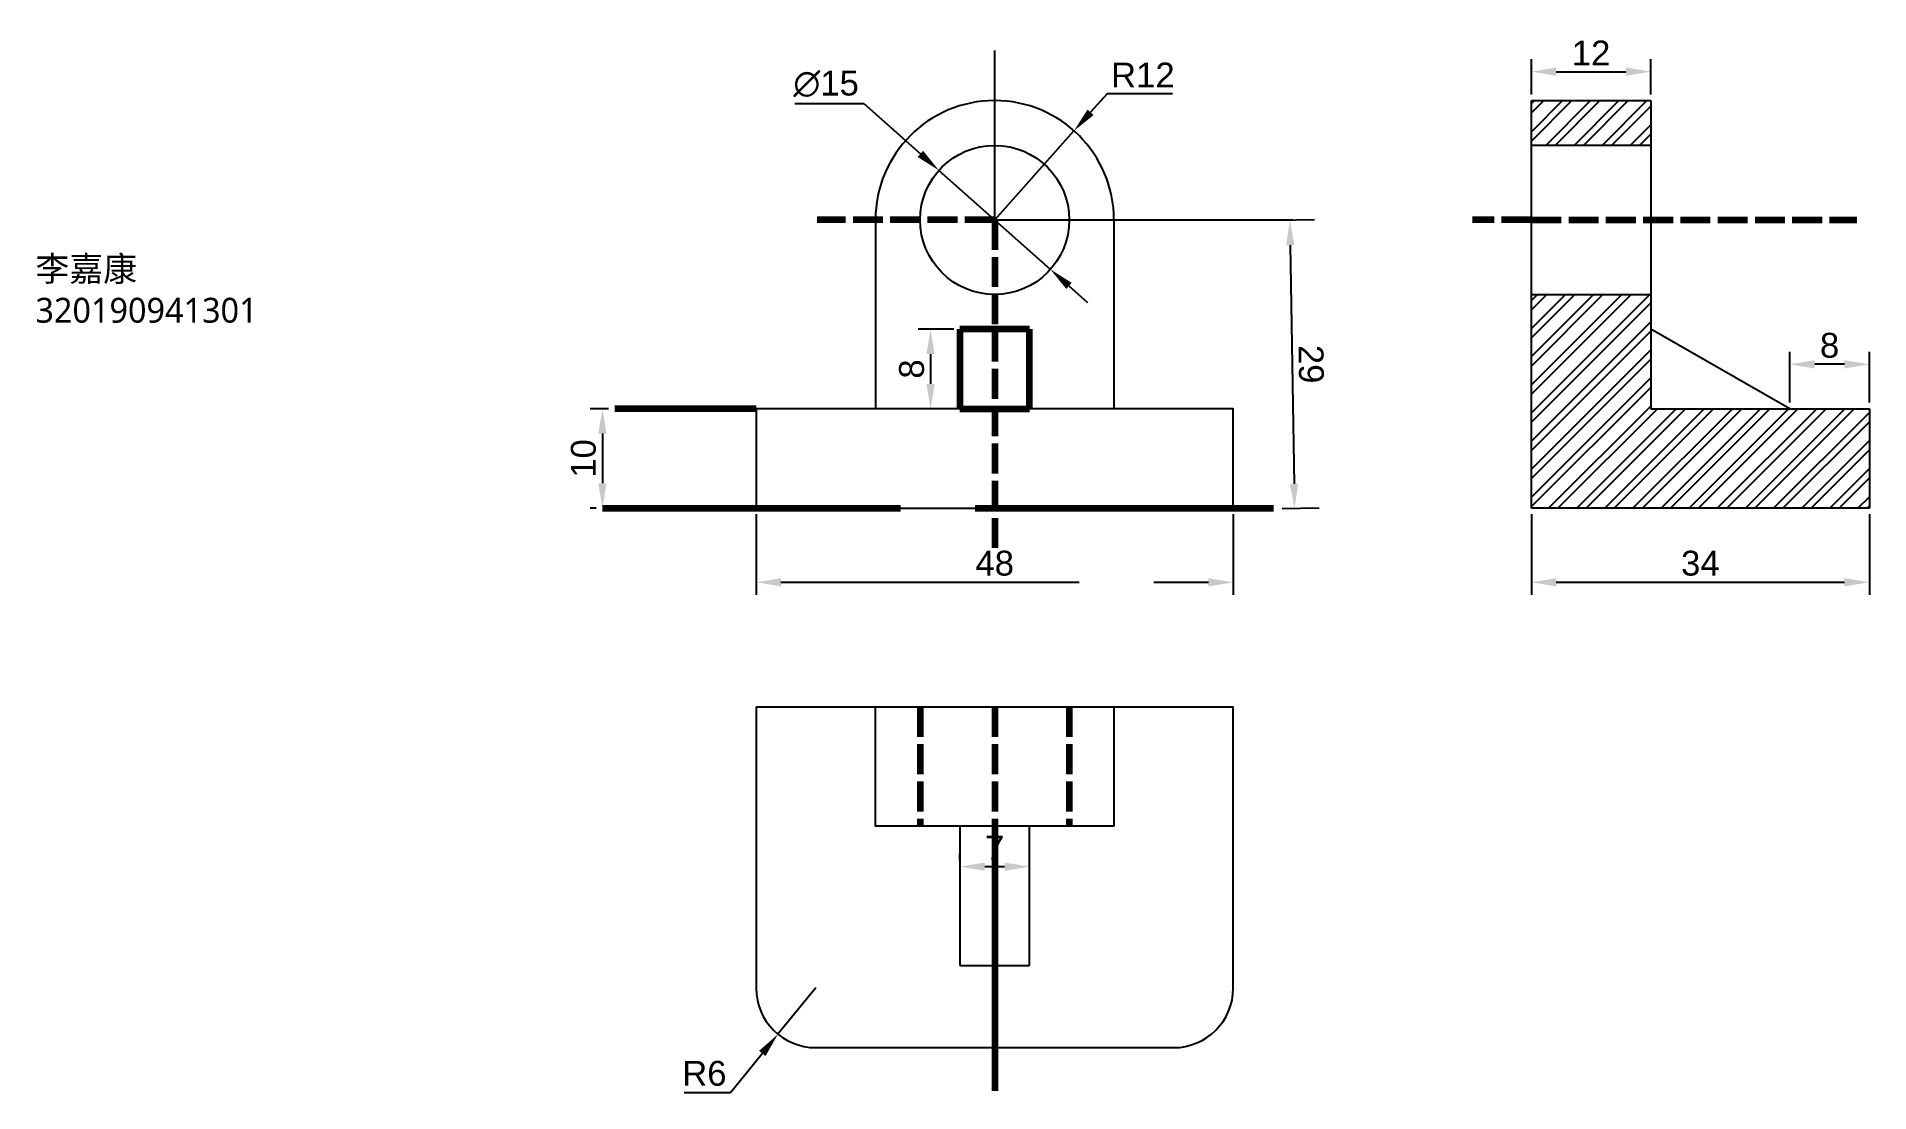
# Model space of a CAD drawing. Header units: millimetres. Extents: x -72 to 112, y -5 to 101.
import ezdxf

# ---------------------------------------------------------------- set-up
doc = ezdxf.new("R2010")
doc.units = ezdxf.units.MM
doc.header["$LTSCALE"] = 2.5
doc.linetypes.add('ACAD_ISO02W100', pattern=[15, 12, -3])
doc.styles.get("Standard").update_dxf_attribs({"font": 'arial.ttf'})
doc.dimstyles.new('ISO-25', dxfattribs={"dimtxt": 2.5, "dimasz": 2.5, "dimexe": 1.25, "dimexo": 0.625, "dimtad": 1, "dimtoh": 1, "dimtxsty": 'Standard', "dimcen": 2.5, "dimadec": 0, "dimazin": 0, "dimtfac": 1, "dimtmove": 0, "dimatfit": 3, "dimfxl": 1, "dimarcsym": 0})

# ---------------------------------------------------------------- blocks, each defined once
blk = doc.blocks.new('*D4')
at = {"color": 0, "lineweight": -2, "transparency": 16777216}
for p, q in [((3.88, 94.71), (10.83, 94.71)), ((10.83, 94.71), (16.53, 89.64)), ((29.61, 78.02), (18.39, 87.98)), ((31.47, 76.36), (33.34, 74.7))]:
    blk.add_line(p, q, dxfattribs=at)
at = {"color": 0, "transparency": 16777216}
for points in [[(16.8, 89.95), (16.25, 89.33), (18.39, 87.98)], [(31.75, 76.67), (31.2, 76.05), (29.61, 78.02)]]:
    blk.add_solid(points, dxfattribs=at)
at = {"layer": 'Defpoints', "color": 0, "transparency": 16777216}
for p in [(18.39, 87.98), (29.61, 78.02)]:
    blk.add_point(p, dxfattribs=at)
at = {"color": 0, "transparency": 16777216, "insert": (7.04, 96.68), "char_height": 2.5, "attachment_point": 5}
blk.add_mtext('∅15', dxfattribs=at)
blk = doc.blocks.new('*D8')
at = {"color": 0, "lineweight": -2, "transparency": 16777216}
for p, q in [((35.31, 95.69), (33.65, 93.83)), ((41.88, 95.69), (35.31, 95.69)), ((24, 83), (31.98, 91.96))]:
    blk.add_line(p, q, dxfattribs=at)
at = {"color": 0, "transparency": 16777216}
blk.add_solid([(33.34, 94.1), (33.96, 93.55), (31.98, 91.96)], dxfattribs=at)
at = {"layer": 'Defpoints', "color": 0, "transparency": 16777216}
for p in [(31.98, 91.96), (24, 83)]:
    blk.add_point(p, dxfattribs=at)
at = {"color": 0, "transparency": 16777216, "insert": (38.91, 97.57), "char_height": 2.5, "attachment_point": 5}
blk.add_mtext('R12', dxfattribs=at)
blk = doc.blocks.new('*D10')
at = {"color": 0, "linetype": 'ACAD_ISO02W100', "lineweight": -2, "transparency": 16777216}
for p, q in [((56.17, 82.99), (52.45, 82.93)), ((53.74, 80.45), (54.12, 56.45)), ((56.63, 53.99), (52.91, 53.93))]:
    blk.add_line(p, q, dxfattribs=at)
at = {"color": 0, "linetype": 'ACAD_ISO02W100', "lineweight": 100, "transparency": 16777216}
for points in [[(54.16, 80.46), (53.32, 80.44), (53.7, 82.95)], [(54.54, 56.46), (53.7, 56.44), (54.16, 53.95)]]:
    blk.add_solid(points, dxfattribs=at)
at = {"layer": 'Defpoints', "color": 0, "linetype": 'ACAD_ISO02W100', "lineweight": 100, "transparency": 16777216}
for p in [(56.79, 83), (54.16, 53.95), (57.25, 54)]:
    blk.add_point(p, dxfattribs=at)
at = {"color": 0, "linetype": 'ACAD_ISO02W100', "lineweight": 100, "transparency": 16777216, "insert": (55.83, 68.48), "char_height": 2.5, "attachment_point": 5, "rotation": 270.9051}
blk.add_mtext('29', dxfattribs=at)
blk = doc.blocks.new('*D12')
at = {"color": 0, "linetype": 'ACAD_ISO02W100', "lineweight": -2, "transparency": 16777216}
for p, q in [((-14.84, 64), (-16.71, 64)), ((-15.46, 61.5), (-15.46, 56.5)), ((-16.09, 54), (-16.71, 54))]:
    blk.add_line(p, q, dxfattribs=at)
at = {"color": 0, "linetype": 'ACAD_ISO02W100', "lineweight": 100, "transparency": 16777216}
for points in [[(-15.88, 61.5), (-15.05, 61.5), (-15.46, 64)], [(-15.88, 56.5), (-15.05, 56.5), (-15.46, 54)]]:
    blk.add_solid(points, dxfattribs=at)
at = {"layer": 'Defpoints', "color": 0, "linetype": 'ACAD_ISO02W100', "lineweight": 100, "transparency": 16777216}
for p in [(-14.21, 64), (-15.46, 54), (-15.46, 54)]:
    blk.add_point(p, dxfattribs=at)
at = {"color": 0, "linetype": 'ACAD_ISO02W100', "lineweight": 100, "transparency": 16777216, "insert": (-17.37, 59), "char_height": 2.5, "attachment_point": 5, "rotation": 90}
blk.add_mtext('10', dxfattribs=at)
blk = doc.blocks.new('*D13')
at = {"color": 0, "linetype": 'ACAD_ISO02W100', "lineweight": -2, "transparency": 16777216}
for p, q in [((0, 53.38), (0, 45.29)), ((48, 53.38), (48, 45.29)), ((2.5, 46.54), (45.5, 46.54))]:
    blk.add_line(p, q, dxfattribs=at)
at = {"color": 0, "linetype": 'ACAD_ISO02W100', "lineweight": 100, "transparency": 16777216}
for points in [[(2.5, 46.96), (2.5, 46.13), (0, 46.54)], [(45.5, 46.96), (45.5, 46.13), (48, 46.54)]]:
    blk.add_solid(points, dxfattribs=at)
at = {"layer": 'Defpoints', "color": 0, "linetype": 'ACAD_ISO02W100', "lineweight": 100, "transparency": 16777216}
for p in [(0, 54), (48, 54), (48, 46.54)]:
    blk.add_point(p, dxfattribs=at)
at = {"color": 0, "linetype": 'ACAD_ISO02W100', "lineweight": 100, "transparency": 16777216, "insert": (24, 48.45), "char_height": 2.5, "attachment_point": 5}
blk.add_mtext('48', dxfattribs=at)
blk = doc.blocks.new('*D14')
at = {"color": 0, "linetype": 'ACAD_ISO02W100', "lineweight": -2, "transparency": 16777216}
for p, q in [((19.88, 72), (16.3, 72)), ((17.55, 69.5), (17.55, 66.5)), ((19.88, 64), (16.3, 64))]:
    blk.add_line(p, q, dxfattribs=at)
at = {"color": 0, "linetype": 'ACAD_ISO02W100', "lineweight": 100, "transparency": 16777216}
for points in [[(17.13, 69.5), (17.97, 69.5), (17.55, 72)], [(17.13, 66.5), (17.97, 66.5), (17.55, 64)]]:
    blk.add_solid(points, dxfattribs=at)
at = {"layer": 'Defpoints', "color": 0, "linetype": 'ACAD_ISO02W100', "lineweight": 100, "transparency": 16777216}
for p in [(20.5, 72), (17.55, 64), (20.5, 64)]:
    blk.add_point(p, dxfattribs=at)
at = {"color": 0, "linetype": 'ACAD_ISO02W100', "lineweight": 100, "transparency": 16777216, "insert": (15.65, 68), "char_height": 2.5, "attachment_point": 5, "rotation": 90}
blk.add_mtext('8', dxfattribs=at)
blk = doc.blocks.new('*D15')
at = {"color": 0, "linetype": 'ACAD_ISO02W100', "lineweight": -2, "transparency": 16777216}
for p, q in [((20.5, 18.56), (20.5, 19.19)), ((27.5, 18.56), (27.5, 19.19)), ((23, 17.94), (25, 17.94))]:
    blk.add_line(p, q, dxfattribs=at)
at = {"color": 0, "linetype": 'ACAD_ISO02W100', "lineweight": 100, "transparency": 16777216}
for points in [[(23, 18.35), (23, 17.52), (20.5, 17.94)], [(25, 18.35), (25, 17.52), (27.5, 17.94)]]:
    blk.add_solid(points, dxfattribs=at)
at = {"layer": 'Defpoints', "color": 0, "linetype": 'ACAD_ISO02W100', "lineweight": 100, "transparency": 16777216}
for p in [(20.5, 17.94), (27.5, 17.94), (27.5, 17.94)]:
    blk.add_point(p, dxfattribs=at)
at = {"color": 0, "linetype": 'ACAD_ISO02W100', "lineweight": 100, "transparency": 16777216, "insert": (24, 19.81), "char_height": 2.5, "attachment_point": 5}
blk.add_mtext('7', dxfattribs=at)
blk = doc.blocks.new('*D18')
at = {"color": 0, "linetype": 'ACAD_ISO02W100', "lineweight": -2, "transparency": 16777216}
for p, q in [((6, 5.73), (2.2, 1.08)), ((-2.58, -4.77), (0.62, -0.86)), ((-7.23, -4.77), (-2.58, -4.77))]:
    blk.add_line(p, q, dxfattribs=at)
at = {"color": 0, "linetype": 'ACAD_ISO02W100', "lineweight": 100, "transparency": 16777216}
blk.add_solid([(0.3, -0.59), (0.94, -1.12), (2.2, 1.08)], dxfattribs=at)
at = {"layer": 'Defpoints', "color": 0, "linetype": 'ACAD_ISO02W100', "lineweight": 100, "transparency": 16777216}
for p in [(6, 5.73), (2.2, 1.08)]:
    blk.add_point(p, dxfattribs=at)
at = {"color": 0, "linetype": 'ACAD_ISO02W100', "lineweight": 100, "transparency": 16777216, "insert": (-5.21, -2.87), "char_height": 2.5, "attachment_point": 5}
blk.add_mtext('R6', dxfattribs=at)
blk = doc.blocks.new('*D19')
at = {"color": 0, "linetype": 'ACAD_ISO02W100', "lineweight": -2, "transparency": 16777216}
for p, q in [((78, 95.62), (78, 99.16)), ((80.5, 97.91), (87.5, 97.91)), ((90, 95.62), (90, 99.16))]:
    blk.add_line(p, q, dxfattribs=at)
at = {"color": 0, "linetype": 'ACAD_ISO02W100', "lineweight": 100, "transparency": 16777216}
for points in [[(80.5, 98.33), (80.5, 97.5), (78, 97.91)], [(87.5, 98.33), (87.5, 97.5), (90, 97.91)]]:
    blk.add_solid(points, dxfattribs=at)
at = {"layer": 'Defpoints', "color": 0, "linetype": 'ACAD_ISO02W100', "lineweight": 100, "transparency": 16777216}
for p in [(90, 97.91), (78, 95), (90, 95)]:
    blk.add_point(p, dxfattribs=at)
at = {"color": 0, "linetype": 'ACAD_ISO02W100', "lineweight": 100, "transparency": 16777216, "insert": (84, 99.79), "char_height": 2.5, "attachment_point": 5}
blk.add_mtext('12', dxfattribs=at)
blk = doc.blocks.new('*D20')
at = {"color": 0, "linetype": 'ACAD_ISO02W100', "lineweight": -2, "transparency": 16777216}
for p, q in [((104, 64.62), (104, 69.72)), ((109.5, 68.47), (106.5, 68.47)), ((112, 64.62), (112, 69.72))]:
    blk.add_line(p, q, dxfattribs=at)
at = {"color": 0, "linetype": 'ACAD_ISO02W100', "lineweight": 100, "transparency": 16777216}
for points in [[(106.5, 68.89), (106.5, 68.05), (104, 68.47)], [(109.5, 68.89), (109.5, 68.05), (112, 68.47)]]:
    blk.add_solid(points, dxfattribs=at)
at = {"layer": 'Defpoints', "color": 0, "linetype": 'ACAD_ISO02W100', "lineweight": 100, "transparency": 16777216}
for p in [(104, 68.47), (104, 64), (112, 64)]:
    blk.add_point(p, dxfattribs=at)
at = {"color": 0, "linetype": 'ACAD_ISO02W100', "lineweight": 100, "transparency": 16777216, "insert": (108, 70.37), "char_height": 2.5, "attachment_point": 5}
blk.add_mtext('8', dxfattribs=at)
blk = doc.blocks.new('*D21')
at = {"color": 0, "linetype": 'ACAD_ISO02W100', "lineweight": -2, "transparency": 16777216}
for p, q in [((78, 53.38), (78, 45.29)), ((112, 53.38), (112, 45.29)), ((80.5, 46.54), (109.5, 46.54))]:
    blk.add_line(p, q, dxfattribs=at)
at = {"color": 0, "linetype": 'ACAD_ISO02W100', "lineweight": 100, "transparency": 16777216}
for points in [[(80.5, 46.96), (80.5, 46.13), (78, 46.54)], [(109.5, 46.96), (109.5, 46.13), (112, 46.54)]]:
    blk.add_solid(points, dxfattribs=at)
at = {"layer": 'Defpoints', "color": 0, "linetype": 'ACAD_ISO02W100', "lineweight": 100, "transparency": 16777216}
for p in [(78, 54), (112, 54), (112, 46.54)]:
    blk.add_point(p, dxfattribs=at)
at = {"color": 0, "linetype": 'ACAD_ISO02W100', "lineweight": 100, "transparency": 16777216, "insert": (95, 48.45), "char_height": 2.5, "attachment_point": 5}
blk.add_mtext('34', dxfattribs=at)

msp = doc.modelspace()

# ---------------------------------------------------------------- hatches: boundary and pattern name
at = {"true_color": 0xffffff}
h = msp.add_hatch(dxfattribs=at)
h.set_pattern_fill('ANSI32', scale=0.21)
h.set_pattern_definition([(45, (-6e-15, -0.2732), (-1.41439, 1.41439), []), (45, (0.943, -0.2732), (-1.41439, 1.41439), [])])
h.paths.add_polyline_path([(90, 95), (78, 95), (78, 90.5), (90, 90.5)])
h.paths.add_polyline_path([(90, 75.5), (78, 75.5), (78, 54), (112, 54), (112, 64), (90, 64)])

# ---------------------------------------------------------------- linework, layer by layer
at = {"linetype": 'ACAD_ISO02W100'}
for q in [(24, 100.026), (56.794, 83)]:
    msp.add_line((24, 83), q, dxfattribs=at)
for p, q in [((78, 54), (78, 95)), ((78, 95), (90, 95)), ((90, 95), (90, 64)), ((90, 90.5), (78, 90.5)), ((12, 83), (12, 64)), ((36, 83), (36, 64)), ((78, 75.5), (90, 75.5)), ((104, 64), (90, 72)), ((90, 64), (112, 64)), ((112, 64), (112, 54)), ((112, 54), (78, 54)), ((0, 34), (48, 34)), ((0, 34), (0, 5.727)), ((48, 5.727), (48, 34)), ((20.5, 22), (20.5, 8)), ((27.5, 8), (27.5, 22)), ((20.5, 8), (27.5, 8)), ((6, -0.273), (42, -0.273))]:
    msp.add_line(p, q)
at = {"linetype": 'ACAD_ISO02W100', "lineweight": 100, "ltscale": 0.1}
for p, q in [((24, 83), (6.154, 83)), ((24, 83), (24, 49.722)), ((78, 83), (72.088, 83)), ((78, 83), (110.745, 83)), ((16.5, 34), (16.5, 22)), ((24, 34), (24, 22)), ((31.5, 34), (31.5, 22))]:
    msp.add_line(p, q, dxfattribs=at)
at = {"linetype": 'ACAD_ISO02W100', "lineweight": 100}
for p, q in [((20.5, 72), (20.5, 64)), ((27.5, 72), (20.5, 72)), ((27.5, 64), (27.5, 72)), ((0, 64), (-14.211, 64)), ((20.5, 64), (27.5, 64)), ((20.5, 64), (27.5, 64)), ((-15.464, 54), (57.252, 54)), ((24, 22), (24, -4.615))]:
    msp.add_line(p, q, dxfattribs=at)
for points in [[(0, 54), (48, 54), (48, 64), (0, 64)], [(12, 34), (36, 34), (36, 22), (12, 22)]]:
    msp.add_lwpolyline(points, close=True)
msp.add_circle((24, 83), 7.5)
for centre, radius, start, end in [((24, 83), 12, 0, 180), ((6, 5.727), 6, 180, 270), ((42, 5.727), 6, 270, 0)]:
    msp.add_arc(centre, radius, start, end)

# ---------------------------------------------------------------- texts
at = {"linetype": 'ACAD_ISO02W100', "lineweight": 100, "insert": (-72.509, 79.328), "char_height": 2.5, "attachment_point": 1}
msp.add_mtext_dynamic_manual_height_columns('\\pxt7,8,9,14;{\\fMicrosoft YaHei|b0|i0|c134|p34;李嘉康\\P320190941301}', width=40.53744, gutter_width=12.5, heights=[0], dxfattribs=at)

# ---------------------------------------------------------------- dimensions: what is measured, and where the dimension line sits
at = {"linetype": 'ACAD_ISO02W100', "lineweight": 100}
for base, p1, p2, picture, middle in [((90, 97.912), (78, 95), (90, 95), '*D19', (84, 99.793)), ((104, 68.47), (112, 64), (104, 64), '*D20', (108, 70.371)), ((48, 46.545), (0, 54), (48, 54), '*D13', (24, 48.446)), ((112, 46.545), (78, 54), (112, 54), '*D21', (95, 48.447)), ((27.5, 17.937), (20.5, 17.937), (27.5, 17.937), '*D15', (24, 19.812))]:
    dim = msp.add_linear_dim(base=base, p1=p1, p2=p2, dimstyle='ISO-25', dxfattribs=at)
    dim.commit()
    dim.dimension.update_dxf_attribs({"geometry": picture, "text_midpoint": middle})
dim = msp.add_diameter_dim_2p(p1=(29.606, 78.018), p2=(18.394, 87.982), dimstyle='ISO-25')
dim.commit()
dim.dimension.update_dxf_attribs({"geometry": '*D4', "text_midpoint": (7.044, 94.706), "dimtype": 163})
dim = msp.add_radius_dim(center=(24, 83), mpoint=(31.983, 91.959), dimstyle='ISO-25')
dim.commit()
dim.dimension.update_dxf_attribs({"geometry": '*D8', "text_midpoint": (38.908, 97.573)})
dim = msp.add_aligned_dim(p1=(56.794, 83), p2=(57.252, 54), distance=-3.093, dimstyle='ISO-25', dxfattribs=at)
dim.commit()
dim.dimension.update_dxf_attribs({"geometry": '*D10', "text_midpoint": (55.832, 68.481)})
for base, p1, p2, angle, picture, middle in [((17.551, 64), (20.5, 72), (20.5, 64), 90, '*D14', (15.649, 68)), ((-15.464, 54), (-14.211, 64), (-15.464, 54), 270, '*D12', (-17.366, 59))]:
    dim = msp.add_linear_dim(base=base, p1=p1, p2=p2, angle=angle, dimstyle='ISO-25', dxfattribs=at)
    dim.commit()
    dim.dimension.update_dxf_attribs({"geometry": picture, "text_midpoint": middle})
dim = msp.add_radius_dim(center=(6, 5.727), mpoint=(2.204, 1.08), dimstyle='ISO-25', dxfattribs=at)
dim.commit()
dim.dimension.update_dxf_attribs({"geometry": '*D18', "text_midpoint": (-5.215, -2.867)})

doc.saveas('drawing.dxf')
